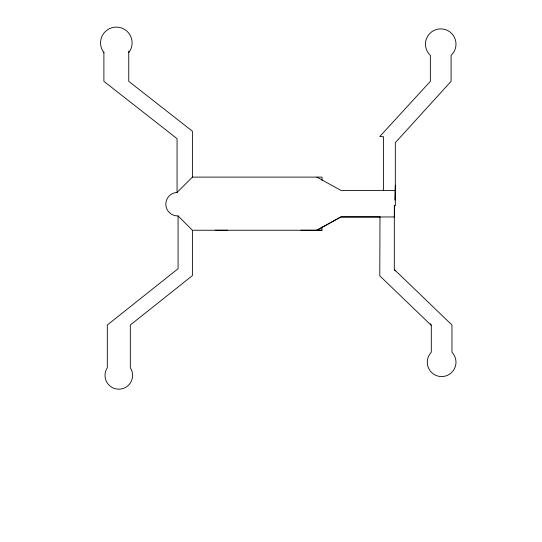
<?xml version="1.0" encoding="UTF-8"?>
<svg xmlns="http://www.w3.org/2000/svg" width="542" height="542" viewBox="0 0 542 542"><rect width="100%" height="100%" fill="white"/><g stroke="black" fill="none" stroke-linecap="round" stroke-linejoin="round"><path stroke-width="0.81" d="M394.312 216.915L394.664 205.73M394.847 200.079L395.321 185.222M430.368 323.601L431.1 325.22L379.779 275.831L379.989 216.963M321.989 226.929L321.989 230.242L192.396 230.242L178.074 215.919A11.748 11.748 0 0 1 165.832 204.686A11.748 11.748 0 0 1 177.065 192.444L192.396 177.112L322.029 177.112L322.029 180.493M316.867 230.201L340.918 216.915L379.942 216.915M316.874 230.242L340.932 216.963L394.312 216.963M215.221 230.242L227.775 230.242M395.321 190.398L340.932 190.398L316.874 177.112M321.989 230.242L300.918 230.242M383.546 190.398L383.546 136.747L379.766 136.543L430.362 81.341L430.362 55.372A15.271 15.271 0 0 1 429.786 33.496A15.271 15.271 0 0 1 451.662 33.496A15.271 15.271 0 0 1 451.086 55.372L451.086 81.341L395.321 142.675L395.321 205.73L394.312 205.73L394.312 269.523L451.96 325.004L451.96 352.239A14.363 14.363 0 0 1 451.73 372.429A14.363 14.363 0 0 1 431.534 372.429A14.363 14.363 0 0 1 431.303 352.239L431.303 325.004M394.312 269.523L395.247 270.925M192.396 177.112L192.396 131.211L128.752 81.341L128.752 50.995M192.396 230.242L192.396 275.614L130.317 325.004L130.317 367.747A13.807 13.807 0 0 1 127.905 385.775A13.807 13.807 0 0 1 109.721 385.775A13.807 13.807 0 0 1 107.309 367.747L107.309 325.004L178.074 268.703L178.074 215.919M177.065 192.444L177.065 138.677L103.895 81.341L103.895 52.073M103.895 52.628A15.793 15.793 0 0 1 105.615 31.287A15.793 15.793 0 0 1 127.031 31.287A15.793 15.793 0 0 1 128.752 52.628"/></g></svg>
